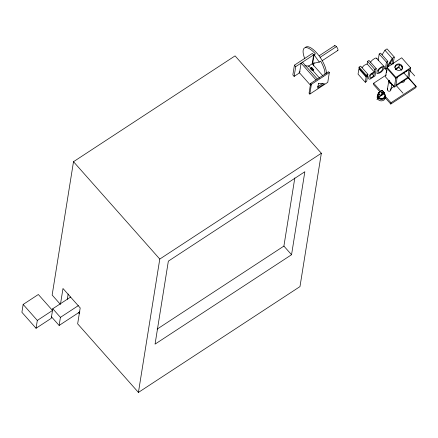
<?xml version="1.0" encoding="UTF-8"?>
<svg xmlns="http://www.w3.org/2000/svg" width="438" height="438" viewBox="0 0 438 438"><rect width="100%" height="100%" fill="white"/><g stroke="black" fill="none" stroke-linecap="round" stroke-linejoin="round"><path stroke-width="0.66" d="M381.208 94.865C382.303 95.544 383.513 93.918 382.527 93.097M383.19 93.595L384.422 94.077L384.383 94.482L383.819 93.403M36.058 328.27L37.318 320.424L52.505 310.471L38.347 294.495L23.159 304.443L21.9 312.289L36.058 328.27L51.251 318.322L52.784 308.741L70.71 296.997M73.507 161.699L52.149 295.053L60.439 304.41L62.99 288.5L80.203 307.925L77.652 323.835L138.424 392.421L299.981 286.594L321.339 153.245L235.069 55.878L73.507 161.699L159.782 259.066L138.424 392.421M51.487 316.827L59.13 325.445L60.422 317.364L78.353 305.62M67.321 299.307L68.175 294.002M312.185 63.986L313.641 54.887L312.349 53.425L294.413 65.174L292.852 74.925L294.144 76.387L299.532 72.856L301.098 63.105L316.006 79.935M294.144 76.387L295.71 66.636L313.641 54.887M310.547 69.105L311.626 68.405L311.763 67.534L313.75 69.773L312.672 70.48M311.604 70.146L311.922 68.142M308.303 66.335L312.672 63.472L314.062 54.799L315.42 53.907A17.465 6.373 56.8 0 0 304.771 47.802A17.465 6.373 56.8 0 0 304.815 58.769M157.116 329.135L283.901 246.09L294.818 177.948M310.619 83.466L309.058 93.217L309.83 94.088L327.766 82.339L329.327 72.588L328.555 71.717L310.619 83.466L311.391 84.337L309.83 94.088M312.748 70.589L312.962 69.253M313.498 65.919L314.035 62.585M291.555 254.724L304.843 171.74L168.351 261.147L155.057 344.131L291.555 254.724L283.901 246.09M359.078 67.14L358.93 68.054L366.173 76.234L367.75 75.205L367.898 74.285L360.649 66.111L359.078 67.14L366.321 75.32L366.173 76.234M374.397 72.122L367.154 63.948L367.57 61.342L368.955 60.433L376.198 68.607L375.027 75.905L370.225 79.01L369.218 79.141L368.632 78.714C368.331 75.522 371.451 72.713 374.397 72.122L374.813 69.516L376.198 68.607M366.13 77.05L358.886 68.87L358.049 74.11L365.292 82.284L366.13 77.05L367.515 76.141L366.606 75.117M367.515 76.141L366.672 81.38L365.292 82.284M373.8 75.867L374.276 72.867C372.043 73.223 369.437 75.44 370.126 77.865L370.345 77.964A2.486 0.86 -41.5 0 0 371.435 77.652L373.8 75.867L371.534 73.31M386.239 74.991L373.68 83.22L373.472 84.523L380.124 92.029M378.175 60.356L379.193 54.011L380.551 53.118L387.8 61.293L386.913 66.822L392.202 58.407L394.271 57.055L387.022 48.875L384.958 50.233L382.139 54.717M382.702 94.329L380.485 95.785L378.218 93.223L382.221 90.37L384.389 92.812L383.184 93.836L382.604 93.179C382.927 92.062 380.343 92.188 382.062 93.305M380.485 95.785L382.746 94.071L381.503 92.423M383.962 67.633L385.32 69.166L386.436 62.185L387.8 61.293M381.438 92.593L381.788 92.391M381.482 94.964L382.303 94.767M378.218 93.223L382.221 90.37M383.184 93.836L382.078 92.423M382.281 94.887L382.856 94.039L382.713 93.299M382.719 94.52L382.834 93.535M387.061 67.381L385.533 76.924L394.408 86.943L409.043 77.356L410.57 67.813L401.695 57.794L387.061 67.381L395.936 77.4L394.381 87.085L388.949 80.953A1.747 1.511 9.1 0 1 389.267 80.68M386.968 70.003L386.458 72.577M387.373 89.478L388.867 80.422L389.858 82.426L389.716 83.291A1.747 1.511 9.1 0 0 391.441 83.132M391.791 64.928L392.755 58.906L386.951 68.098L385.32 69.166M393.149 64.036L394.271 57.055M390.833 89.954L391.769 84.096M385.002 97.537L390.773 104.047L390.981 102.744L416.1 86.286L408.561 77.778M403.042 93.234L395.908 85.186L397.156 77.373M395.541 69.593L398.947 67.359L399.363 64.758M414.698 75.922L409.07 69.571L407.822 77.378L395.908 85.186M416.1 86.286L415.892 87.595L390.773 104.047M380.633 95.243L379.631 96.847L381.109 94.865M388.73 81.293L388.949 80.953M362.029 67.666L364.082 65.377L367.154 63.948M370.449 62.174L372.201 60.181L374.506 58.55A4.205 1.456 -41.5 0 1 376.28 58.002L384.142 66.554C384.329 70.047 380.485 73.518 377.167 73.639L376.932 73.37C376.57 70.37 379.456 68.125 381.755 66.724A4.205 1.456 -41.5 0 1 383.524 66.176L384.142 66.554M319.324 55.664L334.495 45.722M320.118 57.301L336.417 46.625M299.066 72.385L300.052 71.739M312.672 63.472L319.307 62.092L320.671 61.2A17.465 6.373 56.8 0 1 324.969 74.257M310.148 68.591L311.763 67.534M322.138 60.729L337.873 50.419M311.391 84.337L329.327 72.588M317.506 86.905L322.658 83.532M366.321 75.32L367.898 74.285M395.377 69.007L398.799 66.762M395.936 77.4L410.57 67.813M409.07 69.571L395.793 78.265L386.918 68.251M382.089 93.146L382.67 92.768M382.024 93.562L382.604 93.179M383.223 93.579L384.389 92.812M391.008 88.471L394.271 86.33M376.883 99.382L378.569 98.276M159.782 259.066L321.339 153.245M59.13 325.445L79.858 311.867M304.799 65.771L308.795 66.012L319.641 78.254M381.766 92.549L382.056 92.582M383.77 93.787L384.4 94.471M382.67 93.546L384.449 94.082L384.772 94.745A3.444 2.978 9.1 0 1 383.327 98.101A3.444 2.978 9.1 0 1 379.16 97.603L378.585 96.984A3.444 2.978 9.1 0 1 378.969 93.376M384.958 50.233L392.202 58.407M398.947 67.359L401.608 70.365M403.825 72.872L415.826 86.412M389.979 62.886L391.337 64.419M379.193 54.011L386.436 62.185M367.57 61.342L374.813 69.516M382.182 90.628L384.345 93.07M373.68 83.22L380.775 91.23M385.21 96.234L390.981 102.744M378.257 92.966L380.529 95.528M312.217 63.773L323.063 76.009M311.626 68.405L313.214 70.195M302.455 62.212L317.369 79.043M294.413 65.174L295.71 66.636M299.532 72.856L310.832 85.607M78.522 312.732L79.426 313.75M52.784 308.741L60.422 317.364M23.159 304.443L37.318 320.424M314.062 54.799L319.307 62.092M376.899 58.374L376.998 58.796M305.259 47.6A17.465 6.373 56.8 0 1 317.84 54.263A17.465 6.373 56.8 0 1 326.326 73.365M334.375 46.028A2.913 1.062 56.8 0 1 336.877 47.205A2.913 1.062 56.8 0 1 337.638 50.567M384.876 95.922A3.466 2.995 9.1 0 1 382.872 98.687A3.466 2.995 9.1 0 1 379.084 98.013L378.503 97.389A3.466 2.995 9.1 0 1 378.372 94.384M385.254 97.373A4.073 3.52 9.1 0 1 380.299 100.762A4.073 3.52 9.1 0 1 377.6 95.561M384.181 93.414A4.073 3.52 9.1 0 1 384.411 98.419A4.073 3.52 9.1 0 1 378.667 98.386L377.989 97.652A4.073 3.52 9.1 0 1 379.259 92.829M389.858 82.426A1.747 1.511 9.1 0 1 388.867 80.422M390.696 89.171A1.747 1.511 9.1 0 1 388.906 91.213A1.747 1.511 9.1 0 1 387.701 88.761M404.301 80.263A1.747 1.511 9.1 0 1 401.345 81.698M402.56 68.416A3.783 1.38 56.8 0 1 401.739 66.089M406.475 70.534A3.783 1.38 56.8 0 1 405.906 71.564M394.835 67.534A3.783 3.269 9.1 0 1 399.511 64.928A3.783 3.269 9.1 0 1 402.084 69.423M318.481 83.357L317.714 88.142L324.481 83.713L318.481 83.357M378.58 70.447L378.301 72.21L378.64 72.549C380.83 72.188 382.905 69.992 382.774 67.698L382.44 67.359A2.404 0.832 -41.5 0 0 381.356 67.655L380.343 68.317A2.387 0.827 -41.5 0 0 379.116 69.532L378.58 70.447M395.755 69.116A3.783 3.269 9.1 0 0 402.221 68.558A3.783 3.269 9.1 0 0 398.18 63.932A3.783 3.269 9.1 0 0 395.755 69.116"/></g></svg>
